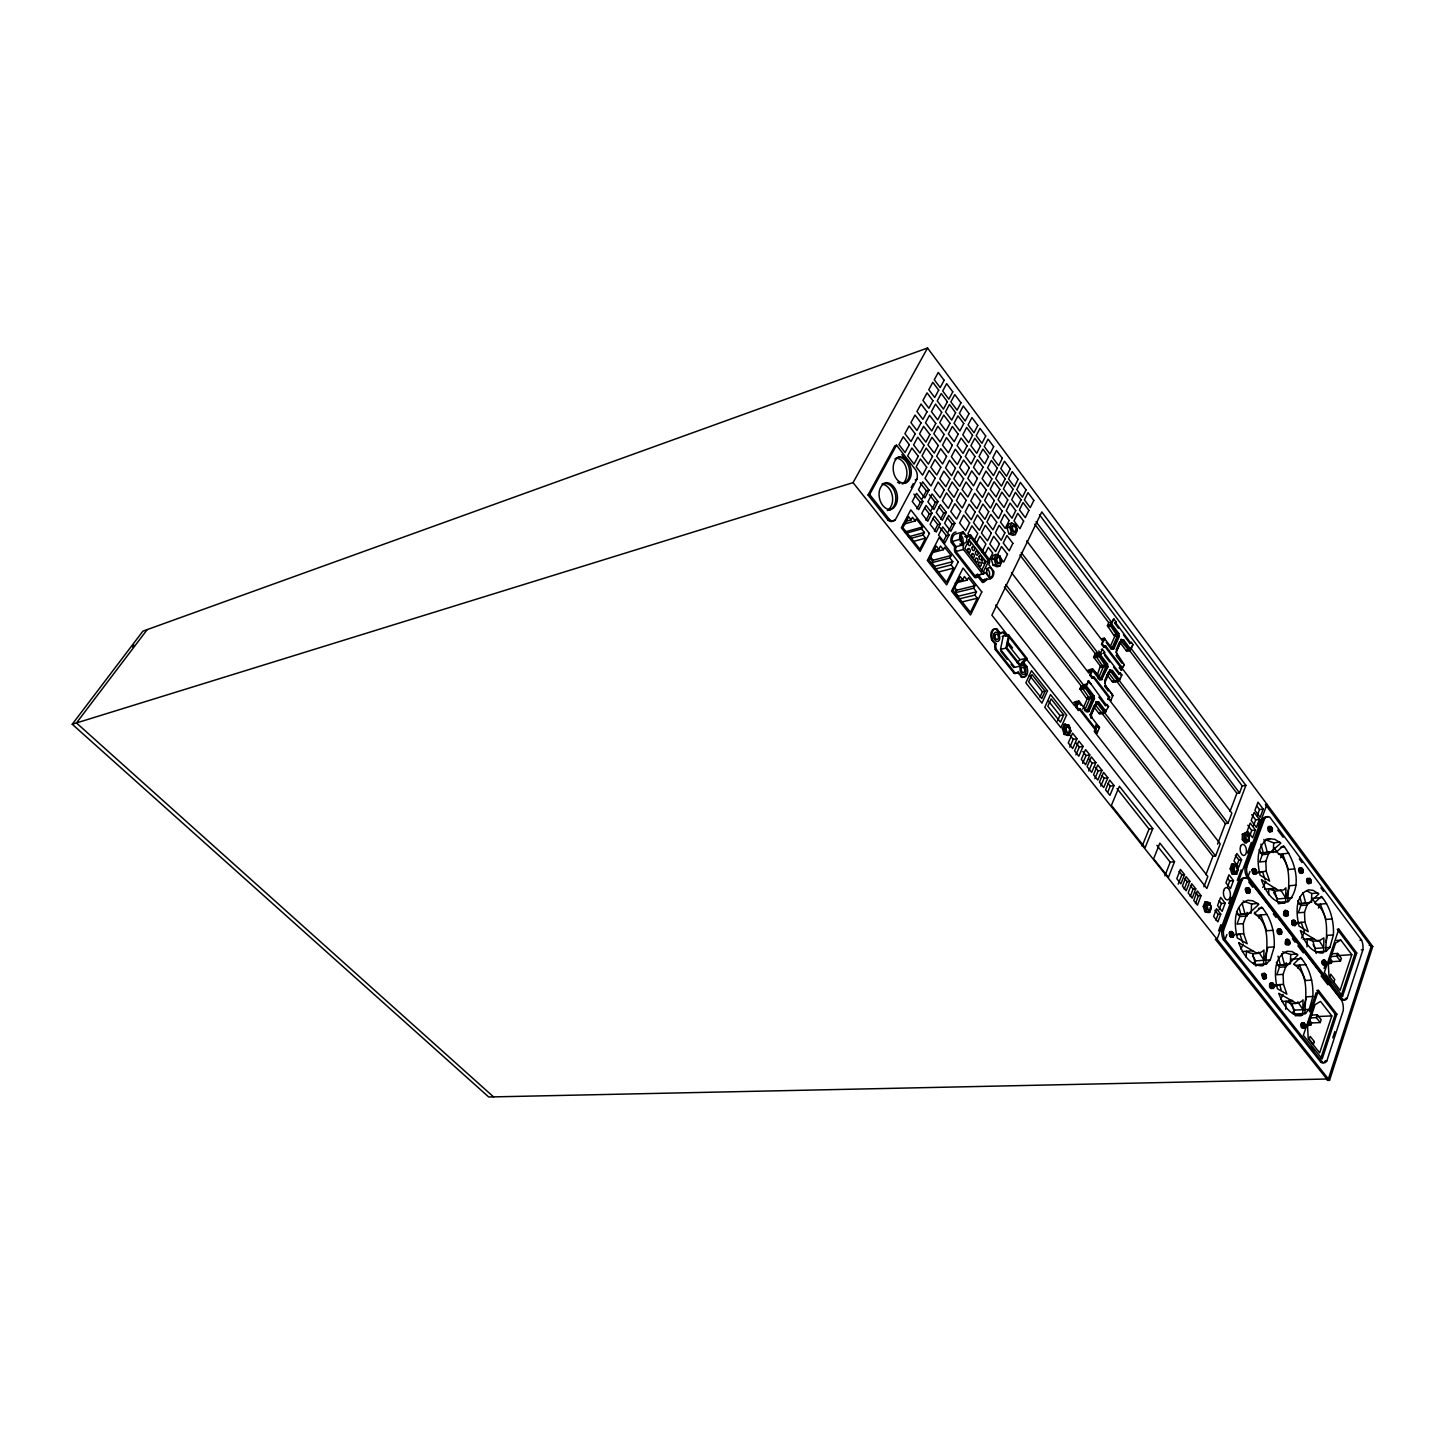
<?xml version="1.0" encoding="UTF-8"?>
<svg xmlns="http://www.w3.org/2000/svg" width="1445" height="1445" viewBox="0 0 1445 1445"><rect width="100%" height="100%" fill="white"/><g stroke="black" fill="none" stroke-linecap="round" stroke-linejoin="round"><path stroke-width="1.5" d="M1312.873 996.472C1313.523 982.636 1309.892 967.933 1300.518 957.457L1293.564 964.194C1310.38 974.219 1305.088 998.025 1304.853 1013.866L1309.188 1009.405L1312.873 996.472L1306.623 996.797L1302.92 1009.694L1297.809 1001.782M1242.321 839.617L1242.339 834.253L1246.62 832.194L1249.257 835.68L1249.239 841.044L1244.976 843.103L1242.321 839.617L1243.91 839.437L1246.565 842.923M1243.91 839.437L1243.928 834.054L1246.62 832.194M1276.441 851.954C1292.95 862.358 1288.29 885.731 1287.748 901.806C1302.993 887.32 1295.226 860.371 1283.467 845.74L1276.441 851.954L1267.265 852.008L1263.905 839.473M1274.219 946.872C1274.978 932.693 1271.094 917.683 1261.521 906.972L1254.26 913.601C1271.419 923.843 1266.326 948.028 1265.82 964.267L1270.336 959.859L1274.219 946.872L1267.969 947.324L1264.068 960.275L1258.776 952.111M1306.966 946.818L1307.219 939.015L1312.981 941.255L1319.195 940.803L1323.909 937.877L1323.638 952.526L1322.446 953.05C1310.452 953.23 1303.86 940.388 1300.337 930.598L1316.341 940.316L1319.195 940.803M1311.482 901.228L1311.735 893.534L1306.966 890.933M1323.53 965.314C1327.666 953.808 1318.815 963.526 1324.451 965.242L1324.939 963.797L1324.017 963.851C1325.751 967.048 1327.684 961.015 1324.505 960.799M1286.158 966.633L1286.285 962.677M1285.689 1009.278L1285.978 1001.277C1290.891 1004.456 1299.109 1004.654 1303.047 999.868L1302.722 1014.896L1301.511 1015.474L1295.226 1015.763L1291.902 1003.354M1290.439 962.406L1290.71 954.513L1282.636 951.803M1305.449 1026.691C1306.226 1024.577 1302.866 1021.705 1302.686 1024.451L1303.625 1024.397C1305.774 1020.911 1298.603 1023.602 1302.324 1025.553L1304.401 1025.372L1305.449 1026.691L1304.131 1027.828L1305.07 1027.792L1303.083 1026.51M1308.809 881.992L1310.759 883.274C1308.592 883.22 1312.764 881.396 1310.597 879.445L1308.411 879.951L1308.917 878.542L1309.838 878.452L1309.351 879.861C1306.406 874.713 1305.214 884.304 1309.062 883.69M1291.812 921.657L1293.275 924.403L1292.354 924.475L1292.86 923.03C1289.121 921.043 1296.273 918.406 1294.16 921.892L1292.173 920.591M1294.503 921.513L1293.997 922.958L1295.966 924.258L1295.443 921.44L1293.727 920.519L1293.221 921.964M1299.091 869.222L1300.554 871.931L1299.633 872.021L1300.121 870.612C1296.418 868.626 1303.48 866.043 1301.421 869.475L1299.452 868.192M1301.746 869.167L1301.241 870.576L1303.209 871.859L1302.668 869.059L1300.988 868.156L1300.5 869.565M1304.492 912.283L1304.925 922.073L1308.213 931.7L1299.019 926.101C1296.201 914.27 1294.485 894.979 1308.538 889.867L1313.144 890.355L1318.851 893.895L1307.021 905.004L1304.492 912.283L1298.296 912.825L1300.825 905.563L1307.021 905.004M1301.277 1024.216L1302.758 1027.016C1300.446 1027.124 1304.311 1029.093 1305.07 1027.792M1268.584 894.744L1268.818 888.819L1274.797 891.258L1283.702 889.885L1285.942 887.844L1285.598 902.673L1278.139 903.739M1273.316 852.622L1273.659 842.868L1265.513 839.689M1278.139 933.326C1281.137 936.938 1281.173 928.286 1277.813 929.135C1275.14 930.923 1279.638 937.751 1280.36 932.802L1279.421 932.874C1280.523 935.511 1282.871 932.151 1281.263 930.255L1279.547 929.316L1279.024 930.779L1279.963 930.706L1277.958 929.406L1279.078 933.253L1278.139 933.326L1278.518 930.417L1277.579 930.49M1284.171 911.958L1285.653 914.703L1284.713 914.775L1285.219 913.33C1281.986 908.724 1291.523 909.718 1285.49 915.787L1287.983 915.624L1286.935 914.251L1285.996 914.342L1287.983 915.624M1283.07 974.382L1283.503 984.388L1286.863 994.142L1277.398 988.741C1274.418 976.441 1272.991 956.807 1287.296 951.262L1292.047 951.587L1297.935 955L1285.689 966.831L1283.07 974.382L1276.802 974.761L1279.439 967.229L1276.314 962.37M1285.743 940.839L1287.224 943.603L1286.285 943.675L1286.809 942.212C1283.034 940.225 1290.241 937.57 1288.109 941.056L1286.122 939.756M1286.375 913.276L1288.362 914.577L1287.82 911.741L1286.104 910.82L1285.598 912.265L1286.538 912.192L1285.472 910.802M1288.47 940.659L1287.947 942.122L1289.951 943.422L1289.392 940.587L1287.694 939.665L1287.17 941.128M1246.927 916.365L1247.089 912.373M1246.204 957.331L1246.457 951.262C1251.442 954.711 1259.769 954.639 1263.996 950.015L1263.598 965.224L1262.316 965.784C1249.744 966.163 1242.429 952.959 1238.708 942.646L1255.849 952.616L1258.902 953.086M1251.244 911.994L1251.551 904.01L1243.152 901.03M1265.82 861.346L1266.235 871.263L1269.613 881.107L1260.076 875.164C1257.331 863.749 1256.12 848.883 1265.766 840.322L1270.119 838.75L1274.924 839.382L1280.848 843.139L1268.475 854.031L1265.82 861.346L1259.606 862.015L1262.262 854.717L1268.475 854.031M1266.398 977.398L1265.838 974.526L1264.104 973.587L1263.58 975.086L1264.52 975.032C1266.723 971.474 1259.336 974.183 1263.183 976.188L1266.398 977.398L1265.061 978.572L1263.978 977.199L1263.454 978.698L1266.001 978.5L1262.478 973.713M1272.395 830.423L1271.347 829.015L1269.252 829.123L1268.565 826.666L1272.015 831.471C1269.866 831.471 1274.075 829.52 1271.853 827.588L1270.408 829.123M1269.956 984.478L1271.455 987.296L1270.516 987.35L1271.04 985.851C1268.114 979.547 1276.405 987.676 1271.275 988.633C1267.933 987.639 1269.902 979.71 1272.377 984.695L1270.354 983.377M1272.214 985.743L1274.237 987.043L1273.677 984.171L1271.943 983.232L1271.419 984.749M1246.872 890.481L1247.143 892.992L1248.624 891.42L1247.685 891.511C1248.787 894.256 1251.207 890.806 1249.546 888.874L1247.812 887.934L1247.27 889.397L1248.209 889.307L1246.186 887.989L1245.789 889.072L1247.812 890.391M1254.712 873.828L1255.253 872.365L1254.314 872.455C1255.416 875.218 1257.818 871.75 1256.175 869.836L1254.441 868.897L1253.917 870.36L1254.856 870.269C1257.024 866.729 1249.654 869.384 1253.519 871.425C1252.4 876.682 1261.051 873.828 1252.833 868.951M1232.332 932.838L1231.772 934.337L1233.831 935.674L1233.271 932.766L1231.519 931.79L1230.959 933.307L1231.899 933.235C1234.174 929.623 1226.588 932.368 1230.544 934.409L1230.002 935.926L1230.381 932.928L1229.442 933M1243.296 923.59L1243.693 933.759L1247.161 943.73L1237.317 937.968C1234.211 925.577 1232.928 905.365 1247.757 900.289L1252.725 900.777L1258.83 904.407L1246.042 916.022L1243.296 923.59L1237.01 924.114L1239.774 916.563L1246.042 916.022M1232.44 935.078C1229.207 942.79 1227.907 925.215 1232.368 934.319M1333.428 934.915L1329.888 947.396L1325.697 951.605C1325.968 935.926 1330.845 912.897 1314.643 902.728L1321.38 896.388C1330.411 906.846 1334.042 921.26 1333.428 934.915L1327.251 935.385L1326.04 942.284M1008.628 634.969L1027.269 658.703L1020.17 666.181L1005.919 648.155L1008.628 634.969L1002.162 636.396M1014.769 667.301L1000.518 649.311L1003.227 636.161M1302.288 871.949L1301.909 872.997L1300.879 871.624L1302.144 873.286L1299.633 872.021M1289.012 943.495L1288.633 944.56L1287.567 943.206L1287.061 944.669L1289.572 944.506L1287.567 943.206M1295.045 924.33L1294.666 925.396L1293.618 924.023L1294.901 925.739L1292.354 924.475M1310.759 883.274L1308.303 883.401L1307.021 879.608L1309.838 878.452M1287.423 914.649L1287.043 915.715M1273.28 987.098L1272.9 988.199L1271.835 986.845L1273.117 988.615L1270.516 987.35M1270.859 831.182L1270.95 829.177M1232.892 935.764L1232.495 936.866L1231.375 935.457L1230.815 936.956L1233.434 936.793L1231.375 935.457M963.652 544.711L963.255 546.246A4.172 2.583 76.7 0 0 963.472 549.479L982.528 573.954L985.057 572.22L990.385 578.759A9.067 5.581 77.2 0 0 993.925 571.534L988.777 564.598L989.391 563.008A5.274 3.233 77 0 0 989.608 559.775L970.823 535.264L967.518 537.161L963.219 531.923A9.176 5.672 76.5 0 0 959.552 539.13L963.652 544.711L956.138 546.698L955.741 548.251A4.154 2.583 76.6 0 0 955.958 551.448L975.014 575.851L977.543 574.117L982.853 580.619A9.049 5.581 77.2 0 0 985.093 578.849M1236.649 874.099L1238.022 869.601L1236.288 864.616L1233.181 864.11L1231.573 864.291L1230.183 868.788L1231.917 873.791L1236.649 874.099L1231.917 873.791M1233.524 873.611L1231.79 868.626L1233.181 864.11M1371.179 946.583L1327.919 1080.39L1325.86 1079.036L488.699 1096.99L72.25 724.252L142.892 631.158L927.527 348.01L1372.75 946.475L1329.526 1080.354L1327.919 1080.39L1215.444 939.394L1217.051 939.268L1266.976 804.305L1265.386 804.504L1371.179 946.583L1372.75 946.475L1369.21 945.283M1245.03 878A10.729 5.924 83.1 0 0 1240.641 879.861L1221.892 930.598A9.194 5.13 83.8 0 0 1223.445 939.683L1320.893 1062.274L1322.5 1062.219A8.074 4.263 85.3 0 0 1326.853 1060.883L1343.236 1010.543A11.181 5.87 84.6 0 0 1341.827 1000.717L1247.577 878.271L1245.987 878.434M1347.119 998.296L1362.942 949.726A10.964 5.672 83.8 0 0 1361.551 940.081L1269.884 817.256A10.53 5.708 82.2 0 0 1264.718 818.466L1263.129 818.665L1245.084 867.524A9.013 4.949 82.8 0 0 1246.601 876.447L1341.321 999.525L1342.911 999.434A7.893 4.136 84.4 0 0 1347.119 998.296L1345.53 998.369M1336.842 1014.119L1322.175 1058.986L1303.39 1035.342L1318.454 990.367L1316.847 990.457L1335.252 1014.191L1336.842 1014.119L1318.454 990.367M1342.586 996.273L1356.747 952.977L1338.829 929.153L1337.257 929.279L1355.157 953.086L1340.996 996.364L1342.586 996.273L1324.324 972.503L1338.829 929.153M1332.76 1037.871L1334.819 1031.567M1331.802 1015.907L1319.664 1052.863L1308.213 1038.413L1307.599 1027.07L1315.113 1004.618L1320.531 1001.421L1331.802 1015.907L1316.521 1016.594M1351.816 954.657L1340.111 990.313L1328.966 975.79L1328.352 964.7L1335.595 943.025L1340.852 940.099L1351.816 954.657L1336.679 955.687M1320.567 1059.041L1335.252 1014.191M1309.206 1023.042L1320.224 1022.572L1321.164 1019.736L1317.316 1014.805L1310.705 1015.112M1329.563 961.846L1340.472 961.124L1341.375 958.378L1337.618 953.429L1331.08 953.881M1333.88 982.275L1334.783 979.511L1330.737 974.219L1329.815 976.983M1320.224 1022.572L1316.359 1017.641L1317.316 1014.805M1340.472 961.124L1336.715 956.175L1337.618 953.429M1306.334 1025.372L1310.759 1025.191L1311.554 1022.807L1308.953 1019.52M1326.907 963.634L1331.278 963.345L1332.037 961.051L1329.526 957.746M1302.758 1027.016L1302.216 1024.18M1303.462 1025.408L1303.968 1023.909M1326.311 964.068L1325.787 961.286M1303.516 1027.973L1304.022 1026.474M1304.401 1025.372L1304.907 1023.873M1309.676 1011.861L1316.142 992.607M1324.108 968.475L1326.185 962.28M1293.275 924.403L1292.751 921.585M1271.293 988.344L1272.9 983.178L1271.293 983.322M1293.112 925.486L1293.618 924.023M1287.224 943.603L1286.682 940.767M1308.484 882.317L1308.917 878.542M1272.25 988.29L1272.774 986.791M1274.237 987.043L1273.677 984.171M1294.052 925.396L1294.557 923.951M1295.966 924.258L1295.443 921.44M1309.242 883.31L1309.73 881.902M1311.121 882.227L1310.597 879.445M1288.163 944.596C1287.784 930.038 1281.462 950.196 1288.506 943.133M1289.951 943.422L1289.392 940.587M1263.454 978.698L1263.183 976.188M1300.554 871.931L1300.03 869.131M1262.659 977.705L1264.122 976.134M1278.915 934.337L1280.487 929.243L1278.897 929.334M1300.392 873.033L1300.879 871.624M1264.357 976.097L1264.899 974.58M1281.805 933.091L1281.263 930.255M1286.574 915.751C1286.158 901.174 1279.927 921.35 1286.935 914.251M1288.362 914.577L1287.82 911.741M1301.313 872.943L1301.819 871.516M1303.209 871.859L1302.668 869.059M1264.393 978.644L1264.917 977.145L1263.978 977.199M1265.314 976.025L1265.838 974.526M1272.015 831.471L1269.505 831.579L1269.252 829.123M1271.076 826.54L1269.631 828.075L1271.076 826.54L1268.565 826.666M1252.978 872.888L1254.459 871.335L1253.519 871.425M1230.941 935.854L1230.381 932.928M1253.772 873.918L1254.314 872.455M1255.235 869.944L1254.712 871.389L1256.735 872.708M1268.728 830.532L1270.173 828.996M1247.143 892.992L1248.751 887.844L1247.125 887.898M1269.505 831.579L1270.968 830.044L1270.444 831.471M1255.651 871.299L1256.175 869.836M1231.754 936.884L1232.314 935.385M1233.831 935.674L1233.271 932.766M1250.106 891.764L1249.546 888.874M1271.347 829.015L1271.853 827.588M1218.55 930.959L1220.899 924.637M1228.702 903.558L1231.05 897.237M1237.299 880.384L1241.201 869.836M1247.432 852.983L1251.352 842.435M1257.583 825.583L1259.932 819.261M1342.911 999.434L1248.191 876.266A9.013 4.949 82.8 0 1 1246.692 867.361L1264.718 818.466M1247.577 878.271A10.729 5.924 83.1 0 0 1242.248 879.698L1223.518 930.472A9.194 5.13 83.8 0 0 1225.053 939.557L1322.5 1062.219M1236.794 865.591L1238.889 859.956L1235.33 855.314M1220.772 914.107L1217.882 921.892L1213.601 916.473L1216.509 908.706L1220.772 914.107L1218.081 914.342L1214.884 910.296M1249.6 836.24L1251.749 830.46L1247.812 825.258M1253.465 825.854L1255.687 819.875L1251.749 814.655M1257.204 815.775L1259.516 809.579L1256.915 806.093M1225.179 903.161L1222.127 911.38L1217.557 905.582L1220.628 897.363L1225.179 903.161L1221.422 903.522L1219.147 900.614M1233.47 880.565L1230.454 888.657L1225.938 882.859L1228.972 874.767L1233.47 880.565L1229.731 880.944L1227.473 878.054M1241.544 859.667L1238.762 867.181L1233.994 860.985L1236.794 853.471L1241.544 859.667L1238.889 859.956M1255.452 830.026L1252.598 837.721L1247.324 830.749L1250.196 823.054L1255.452 830.026L1251.749 830.46M1259.39 819.423L1256.428 827.407L1251.171 820.435L1254.152 812.451L1259.39 819.423L1255.687 819.875M1263.201 809.11L1260.148 817.364L1254.91 810.392L1257.999 802.138L1263.201 809.11L1259.516 809.579M1219.128 909.664L1221.422 903.522M1227.473 887.013L1229.731 880.944M1215.913 920.176L1218.081 914.342M1208.074 912.499L1209.7 912.355L1211.343 907.966L1209.772 902.728L1204.931 902.041L1203.27 906.43L1204.859 911.65L1208.074 912.499L1209.176 909.573A3.143 1.77 83.4 0 1 1206.828 908.977A3.143 1.77 83.4 0 1 1206.864 904.606A3.143 1.77 83.4 0 1 1209.411 905.274M1209.7 912.355L1206.467 911.506L1204.877 906.268L1206.539 901.879M1203.902 886.796L1207.821 876.465L1094.317 731.531L1096.231 727.124M1101.939 713.216L1212.933 856.289L1215.588 855.982L1220.212 843.844L1108.261 698.477M1117.274 681.968L1225.36 823.632L1227.997 823.307L1231.862 813.138L1121.862 668.023M1129.304 650.16L1236.884 793.341L1239.521 792.98L1242.212 785.917L1039.461 514.727M1201.048 895.665L1197.453 905.148L1193.715 900.434L1197.327 890.951L1201.048 895.665L1198.357 895.918L1195.882 892.793M1008.52 636.324L991.884 615.173L1041.809 511.909L1245.897 785.394L1206.864 888.476L1009.116 637.082L1006.894 647.884L1020.08 664.592L1025.914 658.45L1019.989 659.697L1017.063 662.749M1205.925 874.695L1212.933 856.289M1217.539 844.151L1225.36 823.632M1229.984 811.458L1236.884 793.341M1195.485 903.504L1198.357 895.918M1190.246 896.532L1193.082 889.108L1190.373 885.695M1195.774 888.838L1192.233 898.122L1188.151 892.992L1191.728 883.726L1195.774 888.838L1193.082 889.108M1184.232 889.199L1187.158 881.631L1184.647 878.452M1189.849 881.342L1186.2 890.824L1182.425 886.074L1186.092 876.591L1189.849 881.342L1187.158 881.631M1184.503 874.586L1180.908 883.852L1176.79 878.686L1180.402 869.402L1184.503 874.586L1181.811 874.857L1179.084 871.407M1178.217 884.123L1181.811 874.857M1164.869 875.851L1170.233 862.159L1156.885 845.325M1174.532 861.69L1168.409 877.35L1153.616 858.8L1159.865 843.121L1174.532 861.69L1170.233 862.159M1152.803 828.599L1145.126 847.691L1111.404 805.371L1119.387 786.261L1152.803 828.599L1149.046 829.069L1117.021 788.555M1142.11 846.228L1149.046 829.069M1114.041 785.556L1109.923 795.364L1105.551 789.837L1109.67 780.047L1114.041 785.556L1110.266 786.116L1107.809 791.986M1100.765 786.134L1104.088 778.295L1107.863 777.735L1103.583 772.334L1099.428 782.142L1103.709 787.543L1107.863 777.735M1101.957 770.275L1097.785 780.083L1093.558 774.773L1097.748 764.965L1101.957 770.275L1098.182 770.853L1094.84 778.674M1088.753 771.016L1092.113 763.177L1095.888 762.581L1091.318 756.819L1087.092 766.627L1091.679 772.389L1095.888 762.581M1098.164 678.716L1103.294 667.03L1095.906 656.156L1097.261 653.086L1099.916 652.544L1098.561 655.615L1105.967 666.488L1100.837 678.193L1092.655 668.945L1089.873 675.248L1092.239 678.319L1093.937 676.693L1109.67 697.158L1107.99 698.766L1110.717 700.735L1112.993 695.515L1105.66 685.978L1104.793 682.492M1119.676 680.035L1112.415 670.498L1109.254 670.046L1111.349 670.715L1118.611 680.234L1119.676 680.035L1121.88 674.941L1120.236 672.792L1118.755 673.93L1113.571 667.102M1098.832 697.05L1105.425 705.575L1106.491 705.377L1088.735 680.902L1086.441 686.086L1093.937 695.767L1094.479 698.567L1088.826 711.482L1087.019 711.554L1078.873 700.988L1076.037 707.418L1078.44 710.488L1080.138 708.845L1096.141 729.31L1094.443 730.935L1097.207 732.904L1099.501 727.576L1091.734 717.442M1106.328 711.789L1098.959 702.252L1095.762 701.8L1097.875 702.451L1105.262 711.97L1108.568 706.587L1106.906 704.438L1105.425 705.575M1089.819 754.922L1085.592 764.73L1081.33 759.366L1085.574 749.558L1089.819 754.922L1086.044 755.536L1082.666 763.357M1122.386 641.544L1119.749 642.104L1126.685 651.316L1129.322 650.792L1121.085 641.11L1116.154 652.363L1124.282 664.664L1121.013 669.992L1119.369 667.843L1121.031 666.235L1105.551 645.807L1103.872 647.414L1101.542 644.344L1104.269 638.184L1112.18 648.679L1113.932 648.66L1119.369 636.27L1118.827 633.524L1111.584 623.861L1113.788 618.875L1116.082 621.946L1114.619 623.084L1118.448 628.196M1123.56 635.005L1129.936 643.513L1131.381 642.375L1133.006 644.542L1130.839 649.528L1129.791 649.744L1122.639 640.225L1120.579 639.521L1123.704 640.009L1130.839 649.528M1119.369 667.843L1121.031 666.235M1129.936 643.513L1131.381 642.375M1107.863 699.416L1108.604 697.357L1092.872 676.892L1092.239 678.319M1121.013 669.992L1124.282 664.664M1129.322 650.792L1133.006 644.542M1118.755 673.93L1120.236 672.792M1106.491 705.377L1106.906 704.438M1107.033 674.743L1112.831 682.329L1118.141 681.317L1119.441 678.283M1096.123 733.085L1097.008 731.044M1095.96 724.595L1098.435 727.756L1098.904 726.654M1106.111 709.983L1104.793 713.071L1099.446 714.029L1093.558 706.442M1075.911 754.868L1079.325 747.029L1083.082 746.397L1078.855 741.05L1074.574 750.858L1078.819 756.205L1083.082 746.397M1100.097 654.332L1099.031 654.549L1106.4 664.23L1106.942 666.994L1101.397 679.656L1108.008 666.777L1107.466 664.014L1100.097 654.332L1102.354 649.238L1104.684 652.309L1103.203 653.465L1104.684 652.309M1086.441 686.086L1085.376 686.303L1092.853 695.966L1093.395 698.766L1087.742 711.681L1088.826 711.482M1076.995 738.702L1072.696 748.51L1068.27 742.929L1072.587 733.121L1076.995 738.702L1073.22 739.334L1069.788 747.173M1116.064 649.853L1119.676 641.598M1121.645 639.304L1116.226 651.695L1117.093 655.145L1116.028 655.362L1122.024 663.291M1104.522 680.884L1108.478 671.853M1090.993 718.237L1090.126 714.715L1094.154 705.503M1104.739 683.124L1110.32 669.83M1092.077 718.039L1091.192 714.534L1096.827 701.602M1091.156 715.149L1096.267 703.408L1097.622 703.823L1215.588 855.982M1097.207 675.339L1100.331 665.982L1093.576 657.132L1095.166 653.555L1097.821 653.014L1021.182 552.46M1082.702 709.188L1087.073 699.272L1079.885 688.832L1081.185 685.923L1083.84 685.418L1005.648 584.484M1110.501 646.078L1114.691 636.541L1107.412 625.703L1108.748 622.687L1111.404 622.109L1036.065 521.699M1084.491 710.705L1089.729 698.766L1082.215 687.892L1083.605 684.749L1086.279 684.244M1113.788 618.875L1110.067 625.125L1117.346 635.981L1112.307 647.432L1111.277 647.45M1106.256 642.447L1111.115 648.895L1112.867 648.877L1118.304 636.486L1117.78 633.741L1110.519 624.095L1111.584 623.861M1088.735 680.902L1084.888 687.386L1092.42 698.278L1087.182 710.217L1086.098 710.254M1089.873 675.248L1093.251 669.812L1100.675 679.493L1099.609 679.692L1092.185 670.028L1093.251 669.812M1076.037 707.418L1079.469 701.891L1078.385 702.089L1080.914 705.304M1114.619 623.084L1116.082 621.946M1103.872 647.414L1105.551 645.807M1067.855 735.577L1070.889 730.989L1069.155 725.372L1064.387 724.324L1062.436 728.732L1064.17 734.367L1068.939 735.397L1070.889 730.989M1078.44 710.488L1080.138 708.845M1068.939 735.397L1065.254 734.186L1063.502 728.551L1065.471 724.144M1090 669.487C1087.67 677.542 1089.024 667.843 1092.655 668.945M1078.873 700.988L1076.2 701.493L1074.719 704.817L1077.392 704.329M1097.821 653.014L1096.231 656.59L1093.576 657.132M1083.84 685.418L1082.558 688.326L1079.885 688.832M1101.542 644.344L1104.883 639.015L1103.817 639.232M1063.701 714.86L1060.449 722.193L1047.806 706.226L1051.111 698.892L1063.701 714.86L1059.944 715.546L1057.487 721.037M1039.948 697.231L1042.459 691.74L1045.132 691.216L1031.983 674.544L1028.605 681.877L1041.809 698.549L1045.132 691.216M999.723 566.133L1001.818 561.852L1000.012 556.036L996.111 554.465L993.438 555.151L991.342 559.414L993.149 565.248L997.05 566.801L999.723 566.133L995.822 564.58L993.149 565.248M1015.311 534.614L1017.352 530.423L1015.582 524.643L1011.753 523.036L1009.08 523.74L1007.039 527.931L1008.809 533.711L1012.656 535.318L1015.311 534.614L1011.482 533.006L1008.809 533.711M958.757 598.989L974.833 595.105L976.459 591.818L973.623 588.223L974.851 585.749L968.475 577.639L967.247 580.095L955.199 583.094M995.822 564.58L994.016 558.727L996.111 554.465M1011.482 533.006L1009.694 527.208L1011.753 523.036M974.833 595.105L977.308 598.248L970.39 612.319L953.23 590.662L960.257 576.591L962.767 579.77L956.734 581.269M1280.631 999.344L1283.106 994.341M1298.007 968.294L1299.597 965.061L1305.413 980.505L1311.645 980.125M981.462 570.847L986.014 561.635L988.705 560.949L967.915 533.711L971.907 525.817L977.795 533.476L973.84 541.369M988.705 560.949L983.25 572.003L964.826 548.341L970.39 537.287M988.958 560.66L992.697 553.056L988.29 547.348L984.533 554.934M1318.454 908.038L1320.387 904.136L1326.04 919.417L1332.218 918.912M982.004 551.9L985.923 544.006L979.891 536.185L975.935 544.079M1301.511 937.986L1304.474 931.989L1301.204 922.38L1296.328 923.933M958.378 596.207L955.542 592.649L956.771 590.192L954.657 587.519M962.767 579.77L964.411 576.483L967.247 580.095M935.059 569.077L951.117 564.923L952.779 561.635L949.907 557.969L951.153 555.512L944.651 547.24L943.404 549.696L933.362 552.369M951.117 564.923L953.628 568.12L946.547 582.19L929.045 560.1L936.27 546.047L938.816 549.299L932.802 550.888M949.004 534.903L944.831 543.049L938.546 535.029L942.754 526.883L949.004 534.903L946.33 535.625L943.007 542.146M954.892 523.379L950.846 531.29L944.596 523.271L948.679 515.377L954.892 523.379L952.219 524.12L948.173 532.013M938.816 549.299L940.496 545.993L943.404 549.696M940.442 523.921L936.234 532.067L930.128 524.282L934.355 516.136L940.442 523.921L937.769 524.661L934.409 531.182M946.385 512.415L942.303 520.326L936.234 512.523L940.334 504.63L946.385 512.415L943.711 513.174L940.659 519.098M1259.101 918.207L1260.781 914.956L1266.759 930.779L1273.009 930.273M1240.803 949.004L1243.386 944.018M911.072 538.335L923.084 535.029L924.421 532.464L921.621 528.906L922.632 526.973L916.311 518.954L915.299 520.886L903.288 524.282M923.084 535.029L925.541 538.136L919.851 549.1L902.872 527.696L908.67 516.732L911.145 519.875L905.13 521.573M1280.613 857.77L1282.618 853.887L1288.452 869.529L1294.648 868.897M925.956 520.399L929.352 513.878L932.007 513.119L926.028 505.443L921.747 513.589L927.762 521.266L932.007 513.119M931.23 510.284L935.33 502.39L938.004 501.614L932.043 493.937L927.907 501.848L933.885 509.525L938.004 501.614M1262.767 887.465L1265.874 881.486M911.145 519.875L912.481 517.292L915.299 520.886M916.871 508.803L920.302 502.3L922.958 501.523L916.582 493.359L912.265 501.487L918.677 509.67L922.958 501.523M922.199 498.706L926.353 490.812L929.009 490.018L922.669 481.853L918.496 489.747L924.854 497.929L929.009 490.018M911.145 487.543L913.204 483.696M893.696 520.344L895.286 519.875L916.852 479.343A8.616 5.419 75 0 0 915.841 470.113L896.532 445.204L894.925 445.71L868.03 494.985L887.88 519.929A7.532 4.805 75.5 0 0 892.884 521.049M868.03 494.985L869.637 494.515L896.532 445.204M72.25 724.252L853.056 482.63L927.527 348.01M903.721 482.919C909.971 475.351 906.81 459.943 896.442 457.993M147.209 629.605L76.459 722.952L493.558 1096.899M1292.318 1012.782L1294.63 1010.091L1309.188 1009.405M1253.339 963.508L1255.741 960.853L1270.336 959.859M1322.609 960.491L1325.968 965.134L1324.451 965.242M1277.958 929.406L1281.426 934.174L1279.855 934.265M1246.186 887.989L1249.708 892.847L1248.083 892.902M1270.625 831.634C1266.073 833.313 1267.879 822.024 1270.751 828.437M887.32 510.555C896.568 504.359 893.1 485.881 881.956 484.039M890.517 509.615C900.488 503.456 895.575 481.348 882.877 483.569M894.888 458.986C908.363 449.576 917.575 476.362 906.015 483.009C893.48 485.177 888.512 463.159 898.465 457.126M1303.336 1028.19C1298.369 1028.334 1302.108 1018.346 1303.968 1025.318M1274.707 986.375L1279.746 984.605L1281.101 989.68M1290.638 963.761L1277.543 965.332L1287.947 964.646M1236.414 935.15L1239.918 934.048L1242.7 942.411M915.245 479.83L916.852 479.343M1311.807 902.186L1298.892 903.884L1309.206 902.962M1251.207 913.059L1237.968 914.793L1248.408 913.872M887.88 519.929L889.488 519.477A7.532 4.805 75.5 0 0 895.286 519.875M904.606 532.013L922.632 526.973M905.6 533.368L921.621 528.906M1257.421 873.069L1262.496 871.66L1265.206 879.915M908.399 536.89L924.421 532.464M913.511 541.423L925.541 538.136M963.418 531.886L955.705 533.964A9.14 5.672 76.5 0 0 952.038 541.153L956.138 546.698M965.278 536.547L970.281 535.21M965.061 536.691L970.823 535.264M952.074 541.496L959.57 539.473M1012.927 525.366L1015.582 524.643M1007.039 527.931L1009.694 527.208M955.958 551.448L963.472 549.479M951.153 555.512L932.043 560.515L929.876 557.788M930.797 562.972L949.907 557.969M952.779 561.635L934.716 566.314L931.844 562.683L933.091 560.245L929.857 556.144M1273.478 851.322L1260.419 853.182L1270.769 852.026M937.57 572.238L953.628 568.12M997.339 556.722L1000.012 556.036M991.342 559.414L994.016 558.727M975.014 575.851L984.262 573.412M975.194 575.905L983.973 573.719M982.654 580.655L990.186 578.795M955.723 590.463L974.851 585.749M955.542 592.649L973.623 588.223M976.459 591.818L957.312 596.46L955.434 594.094M961.214 602.113L977.308 598.248M888.26 510.157C902.15 508.405 899.205 484.292 886.76 482.576C874.424 485.719 877.964 508.207 889.867 509.688M902.186 483.985C914.27 480.77 910.657 458.86 899.097 457.162M1023.313 660.979A8.58 5.256 78.9 0 1 1023.168 661.918L1026.781 666.47A7.695 4.714 79.1 0 1 1026.907 674.797A7.695 4.714 79.1 0 1 1022.012 676.748L1018.382 672.196A5.979 3.667 79 0 1 1015.149 673.009L1014.065 673.226L995.28 649.564A6.34 3.92 78.6 0 1 995.027 643.946L991.703 639.756A7.785 4.805 78.4 0 1 991.577 631.339A7.785 4.805 78.4 0 1 996.635 629.478L1001.006 633.434A6.25 3.847 78.5 0 1 1004.383 632.495L1007.039 635.854M996.635 629.478L999.94 633.669A6.25 3.847 78.5 0 1 1003.318 632.729L1004.383 632.495M999.94 633.669L1001.006 633.434M991.703 639.756L996.093 643.711A6.34 3.92 78.6 0 0 996.364 649.329L1015.149 673.009M995.027 643.946L996.093 643.711M995.28 649.564L996.364 649.329M1107.412 625.703L1110.067 625.125M1000.518 649.311L1005.919 648.155M1108.17 626.696L1110.808 626.118M1117.78 633.741L1118.827 633.524M1114.402 634.987L1117.039 634.427M1104.269 638.184L1101.632 638.744L1102.372 639.738M1114.691 636.541L1117.346 635.981M1118.304 636.486L1119.369 636.27M1122.639 640.225L1123.704 640.009M1023.168 661.918L1022.103 662.135L1024.505 665.17M1020.17 666.181L1013.686 667.518L1011.103 664.248M1101.289 649.455L1102.354 649.238M1111.115 648.895L1112.18 648.679M1025.697 666.705L1026.781 666.47M1112.867 648.877L1113.932 648.66M1095.906 656.156L1098.561 655.615M1014.065 673.226A5.979 3.667 79 0 0 1017.316 672.413L1018.382 672.196M1125.944 650.34L1128.581 649.798M1094.009 657.692L1099.32 656.608M1017.316 672.413L1022.012 676.748M1106.4 664.23L1107.466 664.014M1100.331 665.982L1105.66 664.917M1100.638 667.554L1105.967 666.488M1090.325 669.92L1087.67 670.444L1090.758 670.48M1106.942 666.994L1108.008 666.777M1091.21 672.232L1088.537 672.756L1011.446 572.563M1111.349 670.715L1112.415 670.498M1118.141 681.317L1111.097 672.069L1108.423 672.575L1115.486 681.823M1120.814 675.158L1121.88 674.941M1091.12 683.973L1087.67 681.101M1112.072 681.336L1117.382 680.324M1082.215 687.892L1084.888 687.386M1080.318 689.391L1085.665 688.38M1105.66 685.978L1104.594 686.176L1108.261 690.945M1092.853 695.966L1093.937 695.767M1086.766 697.682L1092.113 696.689M1087.073 699.272L1092.42 698.278M1093.395 698.766L1094.479 698.567M1112.993 695.515L1111.909 695.713L1112.379 694.63L1105.317 685.418M1108.604 697.357L1109.67 697.158M1097.875 702.451L1098.959 702.252M1097.622 703.823L1094.949 704.311L1102.12 713.541M1107.502 706.786L1108.568 706.587M1085.936 711.753L1087.019 711.554M1090.126 714.715L1091.192 714.534M1098.67 713.035L1104.016 712.078M1069.155 725.372L1064.387 724.324M1062.436 728.732L1063.502 728.551M1095.455 726.131L1098.146 725.661M1098.435 727.756L1099.501 727.576M1064.17 734.367L1065.254 734.186M1096.141 729.31L1095.057 729.49L1079.072 709.043M1242.212 785.917L1245.897 785.394M1268.186 827.696L1269.667 830.423M1242.339 834.253L1243.928 834.054M1247.667 835.878L1249.257 835.68M1247.649 841.225L1249.239 841.044M1265.983 839.238L1270.119 838.75M1273.659 842.868L1279.855 842.164M1280.469 847.348L1284.587 846.878M1278.518 854.338L1288.814 853.2M1236.288 864.616L1231.573 864.291M1230.183 868.788L1231.79 868.626M1245.084 867.524L1246.692 867.361M1254.441 868.897L1255.38 868.806M1252.436 870.016L1253.917 872.78M1258.089 872.112L1266.235 871.263M1300.988 868.156L1301.927 868.066M1255.398 873.882L1256.337 873.773M1300.121 870.612L1302.18 870.486M1246.601 876.447L1248.191 876.266L1249.961 871.48M1301.909 872.997L1302.848 872.906M1240.641 879.861L1242.248 879.698M1307.021 879.608L1310.091 880.854M1247.812 887.934L1248.751 887.844M1245.789 889.072L1247.288 891.872L1246.349 891.962M1295.858 885.117L1289.662 885.731L1285.905 898.23L1280.758 890.066M1248.083 890.445L1249.022 890.355M1264.682 889.217L1275.032 888.223M1271.492 889.235L1275.61 888.838M1248.769 892.938L1249.708 892.847M1209.772 902.728L1204.931 902.041M1311.735 893.534L1317.912 892.956M1292.119 897.67L1277.669 898.989L1273.551 892.486M1203.27 906.43L1204.877 906.268M1251.551 904.01L1257.818 903.432M1322.482 897.471L1312.205 898.411L1316.287 904.498L1326.546 903.595M1209.736 908.11L1211.343 907.966M1278.301 902.384L1288.633 901.445M1204.859 911.65L1206.467 911.506M1258.523 908.453L1262.695 908.092M1286.104 910.82L1287.043 910.729M1267.03 914.414L1256.626 915.317L1254.459 912.174M1285.219 913.33L1287.296 913.186M1293.727 920.519L1294.666 920.429M1292.86 923.03L1294.937 922.885M1296.797 922.741L1304.925 922.073M1221.946 930.49L1223.554 930.363L1221.892 930.598M1294.666 925.396L1295.605 925.324M1231.519 931.79L1232.459 931.718M1279.547 929.316L1280.487 929.243M1230.544 934.409L1231.501 934.337M1231.772 934.337L1232.729 934.265M1235.457 934.409L1243.693 933.759M1278.644 931.862L1280.74 931.718M1232.495 936.866L1233.434 936.793M1280.487 934.247L1281.426 934.174M1223.445 939.683L1225.053 939.557L1226.895 934.572M1287.694 939.665L1288.633 939.593M1303.101 939.34L1313.433 938.564M1309.495 938.961L1313.613 938.654M1286.809 942.212L1288.886 942.068M1336.517 940.424L1340.852 940.099M1288.633 944.56L1289.572 944.506M1359.962 940.189L1361.551 940.081M1242.266 951.551L1252.743 950.81M1325.751 947.685L1329.888 947.396M1316.25 951.948L1326.546 951.225M1290.71 954.513L1296.942 954.061M1361.353 949.835L1362.942 949.726M1355.157 953.086L1356.747 952.977M1291.27 959.227L1301.656 958.523M1330.159 956.626L1336.715 956.175M1254.224 964.7L1266.741 963.851M1324.108 960.383L1325.047 960.311M1323.62 961.828L1324.559 961.756L1323.53 960.437M1322.247 961.557L1325.3 962.731M1295.461 965.332L1305.847 964.646M1279.439 967.229L1285.689 966.831M1322.771 964.339L1323.241 962.894M1325.029 965.188L1325.968 965.134M1264.104 973.587L1265.043 973.515M1262.099 974.815L1263.598 977.651M1321.326 973.533L1322.916 973.442M1265.061 978.572L1266.001 978.5M1271.943 983.232L1272.9 983.178M1275.285 984.876L1283.503 984.388M1271.04 985.851L1273.153 985.689M1272.9 988.199L1273.84 988.145M1292.643 1000.41L1288.488 1000.626L1294.63 1010.091M1281.805 1001.493L1292.245 1000.951M1293.257 1014.029L1305.738 1013.451M1309.748 1017.93L1316.359 1017.641M1303.191 1022.952L1304.131 1022.897M1300.337 1036.408L1301.945 1036.336M1325.246 1060.919L1326.853 1060.883M1099.609 679.692L1102.463 679.439M1301.511 1015.474C1289.319 1016.196 1282.293 1003.191 1278.753 993.293L1295.244 1002.667L1298.17 1003.047M1284.352 903.179C1271.997 903.017 1265.116 889.957 1261.431 879.77L1278.048 890.084L1281.011 890.662M1287.314 964.61L1284.388 964.158L1281.589 953.772M1323.223 960.166C1318.111 962.659 1327.395 969.216 1324.379 961.377M1247.992 914.143L1244.94 913.601L1242.068 902.999M1308.466 903.269L1305.612 902.746L1302.884 892.504M1109.76 671.636L1111.097 672.069M897.562 482.269L899.856 483.569M1300.518 868.21C1297.628 866.946 1298.332 872.635 1300.337 873.358C1304.022 873.81 1299.525 865.898 1301.421 869.475M1230.815 936.956L1230.002 935.926M1287.061 944.669L1286.285 943.675M1285.49 915.787L1284.713 914.775M1308.447 878.578L1309.658 880.962M1270.155 826.666L1270.932 827.696M853.056 482.63L1329.526 1080.354M1000.735 651.171L1007.219 659.354M1311.175 1047.21L1313.866 1050.587M869.637 494.515L889.488 519.477M1048.745 701.367L1059.944 715.546M1230.779 931.826L1231.899 933.235M1302.577 1023.078L1303.625 1024.397M1263.436 973.659L1264.52 975.032M1229.84 931.899L1230.959 933.307M1301.638 1023.114L1302.686 1024.451M1270.914 984.424L1271.979 985.797M1069.914 735.162L1073.22 739.334M1076.146 743.019L1079.325 747.029M1082.865 751.508L1086.044 755.536M1088.699 758.86L1092.113 763.177M1095.382 767.313L1098.182 770.853M1101.957 775.604L1104.088 778.295M1108.098 783.353L1110.266 786.116M1003.318 632.729L1005.955 636.089M1308.159 1021.904L1310.759 1025.191M1008.556 642.917L1012.566 647.992M1007.057 643.296L1019.989 659.697M1029.31 675.086L1042.459 691.74M1077.103 707.219L1079.505 710.29M1095.509 730.755L1097.207 732.904M995.713 605.021L1074.737 705.973L1076.543 701.927L1073.87 702.414L1076.977 702.487L1076.2 701.493M913.908 494.136L920.302 502.3M924.547 507.755L929.352 513.878M932.91 518.448L937.769 524.661M940.081 527.624L946.33 535.625M920.013 482.648L926.353 490.812M929.388 494.732L935.33 502.39M938.889 506.942L943.711 513.174M947.252 517.725L952.219 524.12M969.017 539.689L986.014 561.635M901.824 454.597L904.588 458.155M1004.365 586.905L1081.185 685.923M1287.061 939.702L1288.109 941.056M1325.336 975.989L1330.556 982.781M1090.939 675.032L1093.305 678.102M1109.056 698.585L1110.717 700.735M1248.715 881.974L1252.815 887.302M1273.298 913.89L1276.025 917.449M1292.426 938.726L1295.153 942.266M1297.881 945.825L1303.354 952.905M1321.109 975.971L1327.937 984.822M1328.75 960.04L1331.278 963.345M1253.754 868.842L1254.856 870.269M1293.112 920.519L1294.16 921.892M1284.551 910.892L1285.598 912.265M1285.111 911.867L1286.158 913.24M1098.742 650.918L1101.307 654.278M1118.556 679.674L1227.997 823.307M1019.899 554.934L1095.166 653.555M1104.486 646.023L1119.965 666.452M1102.607 644.127L1104.937 647.197M1120.435 667.626L1122.079 669.794M1104.269 653.248L1119.821 673.713M1104.504 655.163L1109.688 661.991M1026.745 540.936L1102.86 641.381M1130.604 647.83L1239.521 792.98M1034.764 524.21L1108.748 622.687M1269.505 826.54L1270.552 827.967M1115.684 622.849L1130.983 643.296M1307.382 878.578L1308.989 880.89M1277.741 830.08L1283.142 837.305M1299.308 858.962L1301.999 862.575M1320.874 887.844L1323.584 891.457M1274.291 848.034L1276.405 851.177M1252.58 955.958L1255.741 960.853M1236.541 911.542L1239.774 916.563M1313.09 944.633L1315.474 948.426L1323.692 947.83L1318.906 940.243M1297.773 900.705L1300.825 905.563M1259.119 849.714L1262.262 854.717M1264.718 975.303C1259.083 968.294 1263.797 985.327 1264.917 976.025M1252.616 953.537L1256.03 966.199M1239.051 907.623L1240.767 913.962M1277.994 956.138L1280.234 964.447M1312.981 941.255L1316.232 953.483M1299.868 896.966L1301.493 903.107M1274.797 891.258L1277.579 901.662M1260.907 844.133L1263.147 852.478M132.795 647.143A8.833 7.659 63.8 0 1 133.879 645.102M992.769 639.521A7.785 4.805 78.4 0 1 992.661 631.104A7.785 4.805 78.4 0 1 997.7 629.243M1026.257 673.822A7.695 4.714 79.1 0 1 1020.929 676.964M1344.97 999.181A7.893 4.136 84.4 0 1 1341.321 999.525M1263.129 818.665A10.512 5.708 82.2 0 1 1267.843 817.184M1323.241 1062.779A8.056 4.263 85.3 0 1 1320.893 1062.274M1324.975 1061.389A8.056 4.263 85.3 0 1 1324.324 1062.129M956.066 532.049A10.946 6.81 76.5 0 0 950.954 542.128L954.711 546.951A5.979 3.721 76.6 0 0 955.109 552.423L974.689 577.44A5.31 3.287 77.2 0 0 977.777 576.465L982.51 582.516A10.837 6.701 77.2 0 0 986.881 578.397M985.869 568.409A4.823 2.962 77.2 0 1 989.283 571.859A4.823 2.962 77.2 0 1 988.669 577.223M1000.084 561.166A3.414 2.077 77.1 0 1 997.827 563.532A3.414 2.077 77.1 0 1 995.749 559.432A3.414 2.077 77.1 0 1 998.007 557.047M999.091 557.933A3.414 2.077 77.1 0 1 1000.03 560.299M960.636 544.187A4.877 3.016 76.5 0 1 959.823 544.024M960.058 534.758A4.877 3.016 76.5 0 1 963.002 539.382A4.877 3.016 76.5 0 1 961.413 544.006M960.293 537.576A2.095 1.3 76.5 0 1 960.275 541.441M1015.654 529.719A3.378 2.041 76.7 0 1 1013.071 531.814A3.378 2.041 76.7 0 1 1011.554 526.883A3.378 2.041 76.7 0 1 1014.679 526.504M1015.094 527.19A3.378 2.041 76.7 0 1 1015.42 528.003M1069.246 730.411A3.324 2.005 80.3 0 1 1066.807 732.85A3.324 2.005 80.3 0 1 1065.29 728.063A3.324 2.005 80.3 0 1 1068.252 727.287M1068.686 727.937A3.324 2.005 80.3 0 1 1068.993 728.713M1235.963 872.184A3.251 1.806 82.8 0 1 1234.409 866.946A3.251 1.806 82.8 0 1 1237.57 867.849A3.251 1.806 82.8 0 1 1235.963 872.184A3.251 1.806 82.8 0 1 1233.091 869.005A3.251 1.806 82.8 0 1 1235.403 866.169M1236.216 867.235A3.251 1.806 82.8 0 1 1236.685 868.788M1236.667 870.432A3.251 1.806 82.8 0 1 1236.197 871.732M1247.432 840.394A3.053 1.68 82.3 0 1 1245.03 838.335A3.053 1.68 82.3 0 1 1246.024 834.578A3.053 1.68 82.3 0 1 1248.245 837.287M1248.227 838.822A3.053 1.68 82.3 0 1 1247.794 840.033M1294.594 923.68C1290.963 930.869 1291.18 913.511 1294.594 923.68M1251.966 870.053C1253.664 880.962 1257.493 865.519 1251.966 870.053M1245.319 889.108C1247.035 900.072 1250.882 884.466 1245.319 889.108M1314.336 1041.61L1313.379 1044.5L1309.206 1039.226L1310.163 1036.354L1314.336 1041.61M1066.591 714.986L1060.955 727.702L1044.771 707.291L1050.515 694.575L1066.591 714.986M1047.48 690.927L1041.935 703.155L1025.86 682.871L1031.495 670.661L1047.48 690.927M1007.49 554.32L1003.715 562.087L997.7 554.284L1001.511 546.517L1007.49 554.32M1012.873 543.302L1009.206 550.816L1003.245 543.013L1006.93 535.517L1012.873 543.302M1023.638 521.103L1019.935 528.707L1014.029 520.904L1017.768 513.318L1023.638 521.103M1028.894 510.338L1025.318 517.689L1019.447 509.886L1023.06 502.553L1028.894 510.338M1033.825 500.404L1030.267 507.701L1024.433 499.916L1028.009 492.619L1033.825 500.404M981.823 591.962L970.516 614.992L951.551 591.077L963.074 568.066L981.823 591.962M999.452 543.808L995.623 551.575L989.825 544.042L993.672 536.276L999.452 543.808M1004.871 532.808L1001.168 540.304L995.406 532.771L999.127 525.276L1004.871 532.808M1015.727 510.609L1011.988 518.213L1006.298 510.681L1010.055 503.095L1015.727 510.609M1021.037 499.844L1017.406 507.195L1011.753 499.663L1015.383 492.33L1021.037 499.844M1026.004 489.927L1022.41 497.206L1016.774 489.692L1020.387 482.395L1026.004 489.927M1009.134 520.525L1005.25 528.4L1000.536 522.223L1004.438 514.33L1009.134 520.525M991.342 533.115L987.495 540.863L981.462 533.042L985.327 525.294L991.342 533.115M996.743 522.241L992.968 529.827L986.989 521.988L990.782 514.42L996.743 522.241M1002.234 511.115L998.495 518.647L992.534 510.826L996.309 503.293L1002.234 511.115M1007.761 499.934L1004.004 507.502L998.08 499.681L1001.873 492.113L1007.761 499.934M1013.053 489.295L1009.369 496.719L1003.48 488.898L1007.201 481.474L1013.053 489.295M1018.075 479.361L1014.408 486.73L1008.556 478.927L1012.241 471.558L1018.075 479.361M958.252 561.87L946.674 584.882L927.329 560.497L939.142 537.504L958.252 561.87M999.832 489.421L996.038 496.99L990.258 489.331L994.07 481.781L999.832 489.421M1005.178 478.783L1001.457 486.188L995.695 478.548L999.434 471.142L1005.178 478.783M983.268 522.602L979.385 530.333L973.496 522.675L977.398 514.944L983.268 522.602M988.723 511.711L984.912 519.297L979.06 511.638L982.889 504.052L988.723 511.711M994.268 500.602L990.493 508.116L984.659 500.476L988.452 492.944L994.268 500.602M1010.236 468.866L1006.533 476.218L1000.807 468.577L1004.528 461.226L1010.236 468.866M969.631 522.891L965.639 530.785L959.588 522.964L963.616 515.088L969.631 522.891M975.14 512L971.239 519.748L965.224 511.927L969.161 504.197L975.14 512M980.649 501.126L976.82 508.712L970.841 500.909L974.707 493.323L980.649 501.126M986.231 490.018L982.437 497.532L976.495 489.729L980.324 482.215L986.231 490.018M991.866 478.855L988.037 486.405L982.13 478.602L985.978 471.052L991.866 478.855M997.249 468.216L993.492 475.622L987.621 467.819L991.396 460.413L997.249 468.216M1002.342 458.3L998.621 465.651L992.787 457.866L996.526 450.497L1002.342 458.3M960.636 511.223L956.608 519.098L950.792 511.584L954.838 503.709L960.636 511.223M966.199 500.349L962.244 508.08L956.464 500.566L960.437 492.835L966.199 500.349M971.762 489.476L967.879 497.044L962.135 489.53L966.037 481.962L971.762 489.476M977.398 478.367L973.551 485.881L967.843 478.367L971.708 470.853L977.398 478.367M983.07 467.205L979.204 474.755L973.533 467.259L977.416 459.691L983.07 467.205M988.506 456.566L984.731 463.971L979.078 456.475L982.889 449.07L988.506 456.566M993.654 446.649L989.897 454.019L984.28 446.505L988.073 439.154L993.654 446.649M975.032 456.512L971.13 464.08L965.35 456.439L969.27 448.889L975.032 456.512M980.505 445.891L976.694 453.296L970.95 445.674L974.779 438.268L980.505 445.891M952.399 500.53L948.335 508.405L942.411 500.765L946.493 492.871L952.399 500.53M957.999 489.656L954.007 497.387L948.137 489.729L952.147 482.016L957.999 489.656M963.616 478.783L959.697 486.351L953.845 478.71L957.782 471.142L963.616 478.783M969.306 467.674L965.423 475.188L959.606 467.548L963.508 460.052L969.306 467.674M985.707 435.993L981.914 443.344L976.206 435.722L980.017 428.37L985.707 435.993M929.406 533.458L920.104 551.43L901.337 527.786L910.82 509.832L929.406 533.458M961.25 457.053L957.331 464.567L951.352 456.728L955.289 449.214L961.25 457.053M967.03 445.909L963.093 453.459L957.15 445.602L961.106 438.052L967.03 445.909M972.557 435.288L968.692 442.694L962.803 434.837L966.669 427.449L972.557 435.288M944.199 489.891L940.099 497.766L934.012 489.909L938.13 482.034L944.199 489.891M949.853 479.017L945.825 486.748L939.774 478.891L943.838 471.16L949.853 479.017M955.506 468.162L951.569 475.73L945.554 467.873L949.528 460.305L955.506 468.162M977.795 425.39L973.966 432.741L968.096 424.902L971.943 417.551L977.795 425.39M935.114 478.132L930.977 486.008L925.017 478.295L929.171 470.42L935.114 478.132M940.839 467.259L936.775 474.99L930.833 467.277L934.933 459.564L940.839 467.259M946.547 456.403L942.573 463.971L936.667 456.259L940.677 448.709L946.547 456.403M952.345 445.313L948.39 452.827L942.537 445.114L946.511 437.618L952.345 445.313M958.161 434.168L954.206 441.7L948.372 434.006L952.363 426.474L958.161 434.168M963.743 423.548L959.859 430.953L954.079 423.259L957.981 415.853L963.743 423.548M969.035 413.649L965.17 421.001L959.426 413.306L963.309 405.973L969.035 413.649M926.733 467.259L922.56 475.134L916.166 466.861L920.375 458.986L926.733 467.259M932.513 456.403L928.412 464.116L922.054 455.861L926.173 448.131L932.513 456.403M938.275 445.548L934.247 453.116L927.925 444.843L931.971 437.293L938.275 445.548M944.109 434.457L940.135 441.971L933.849 433.699L937.859 426.203L944.109 434.457M949.997 423.313L945.987 430.863L939.738 422.608L943.766 415.076L949.997 423.313M955.615 412.71L951.695 420.098L945.5 411.861L949.437 404.474L955.615 412.71M960.961 402.812L957.06 410.163L950.882 401.909L954.802 394.575L960.961 402.812M941.707 412.331L937.679 419.863L931.447 411.644L935.511 404.112L941.707 412.331M947.396 401.728L943.441 409.116L937.245 400.897L941.237 393.528L947.396 401.728M918.261 456.259L914.035 464.116L907.659 455.879L911.903 448.022L918.261 456.259M924.077 445.403L919.941 453.116L913.601 444.879L917.756 437.167L924.077 445.403M929.876 434.548L925.83 442.116L919.526 433.879L923.608 426.329L929.876 434.548M935.782 423.475L931.754 430.971L925.504 422.753L929.55 415.257L935.782 423.475M952.779 391.848L948.841 399.181L942.7 390.981L946.656 383.647L952.779 391.848M932.964 400.735L928.9 408.267L922.94 400.409L927.04 392.877L932.964 400.735M938.708 390.15L934.698 397.519L928.792 389.68L932.82 382.293L938.708 390.15M909.302 444.626L905.04 452.502L898.953 444.626L903.233 436.769L909.302 444.626M915.173 433.789L911 441.502L904.931 433.626L909.14 425.914L915.173 433.789M921.025 422.933L916.943 430.502L910.928 422.626L915.028 415.076L921.025 422.933M926.986 411.861L922.921 419.357L916.943 411.5L921.025 404.004L926.986 411.861M944.127 380.27L940.171 387.603L934.283 379.746L938.275 372.431L944.127 380.27M995.009 635.674A2.745 1.698 78.4 0 0 997.176 639.521A2.745 1.698 78.4 0 0 997.917 635.294A2.745 1.698 78.4 0 0 995.009 635.674M993.925 634.066A4.787 2.962 78.4 0 0 996.978 641.544A4.787 2.962 78.4 0 0 999.199 634.897A4.787 2.962 78.4 0 0 993.925 634.066M1021.326 668.818A2.709 1.662 79.1 0 0 1023.457 672.611A2.709 1.662 79.1 0 0 1024.162 668.403A2.709 1.662 79.1 0 0 1021.326 668.818M1020.26 667.247A4.732 2.908 79.1 0 0 1023.259 674.598A4.732 2.908 79.1 0 0 1025.408 667.969A4.732 2.908 79.1 0 0 1020.26 667.247M1240.569 846.337A5.617 3.089 82.5 0 0 1243.242 855.422A5.617 3.089 82.5 0 0 1246.042 848.016A5.617 3.089 82.5 0 0 1240.569 846.337M1223.662 890.572A6.195 3.468 83.2 0 0 1227.347 899.928A6.195 3.468 83.2 0 0 1229.713 890.77A6.195 3.468 83.2 0 0 1223.662 890.572M996.924 558.348A3.414 2.077 77.1 0 0 999.47 563.387A3.414 2.077 77.1 0 0 1000.59 558.348A3.414 2.077 77.1 0 0 996.924 558.348M960.69 536.005A4.877 3.016 76.5 0 0 964.411 543.176A4.877 3.016 76.5 0 0 966.001 535.969A4.877 3.016 76.5 0 0 960.69 536.005M986.845 570.034A4.823 2.962 77.3 0 0 990.493 577.097A4.823 2.962 77.3 0 0 992.029 569.908A4.823 2.962 77.3 0 0 986.845 570.034M968.114 542.417A2.077 1.282 76.6 0 0 969.541 545.632A2.077 1.282 76.6 0 0 970.426 542.742A2.077 1.282 76.6 0 0 968.114 542.417M972.07 547.42A2.077 1.282 76.7 0 0 973.478 550.635A2.077 1.282 76.7 0 0 974.364 547.745A2.077 1.282 76.7 0 0 972.07 547.42M975.574 552.026A2.077 1.282 76.8 0 0 976.983 555.223A2.077 1.282 76.8 0 0 977.85 552.333A2.077 1.282 76.8 0 0 975.574 552.026M979.114 556.56A2.077 1.282 76.9 0 0 980.523 559.757A2.077 1.282 76.9 0 0 981.39 556.849A2.077 1.282 76.9 0 0 979.114 556.56M982.076 560.281A2.059 1.264 77 0 0 983.485 563.46A2.059 1.264 77 0 0 984.352 560.57A2.059 1.264 77 0 0 982.076 560.281M967.771 549.317A2.077 1.282 76.7 0 0 969.18 552.532A2.077 1.282 76.7 0 0 970.065 549.624A2.077 1.282 76.7 0 0 967.771 549.317M971.744 554.41A2.077 1.282 76.8 0 0 973.153 557.625A2.077 1.282 76.8 0 0 974.038 554.717A2.077 1.282 76.8 0 0 971.744 554.41M975.411 558.926A2.077 1.282 77 0 0 976.82 562.123A2.077 1.282 77 0 0 977.705 559.215A2.077 1.282 77 0 0 975.411 558.926M978.753 563.008A2.077 1.282 77 0 0 980.143 566.205A2.077 1.282 77 0 0 981.029 563.297A2.077 1.282 77 0 0 978.753 563.008M1012.566 526.847A3.378 2.041 76.7 0 0 1015.076 531.85A3.378 2.041 76.7 0 0 1016.16 526.901A3.378 2.041 76.7 0 0 1012.566 526.847M1066.302 728.135A3.324 2.005 80.3 0 0 1068.776 732.868A3.324 2.005 80.3 0 0 1069.752 727.738A3.324 2.005 80.3 0 0 1066.302 728.135M1207.659 905.076A3.143 1.77 83.4 0 0 1209.176 910.115A3.143 1.77 83.4 0 0 1210.765 905.889A3.143 1.77 83.4 0 0 1207.659 905.076M1246.186 835.481A3.053 1.68 82.3 0 0 1247.649 840.412A3.053 1.68 82.3 0 0 1249.13 836.384A3.053 1.68 82.3 0 0 1246.186 835.481"/></g></svg>
